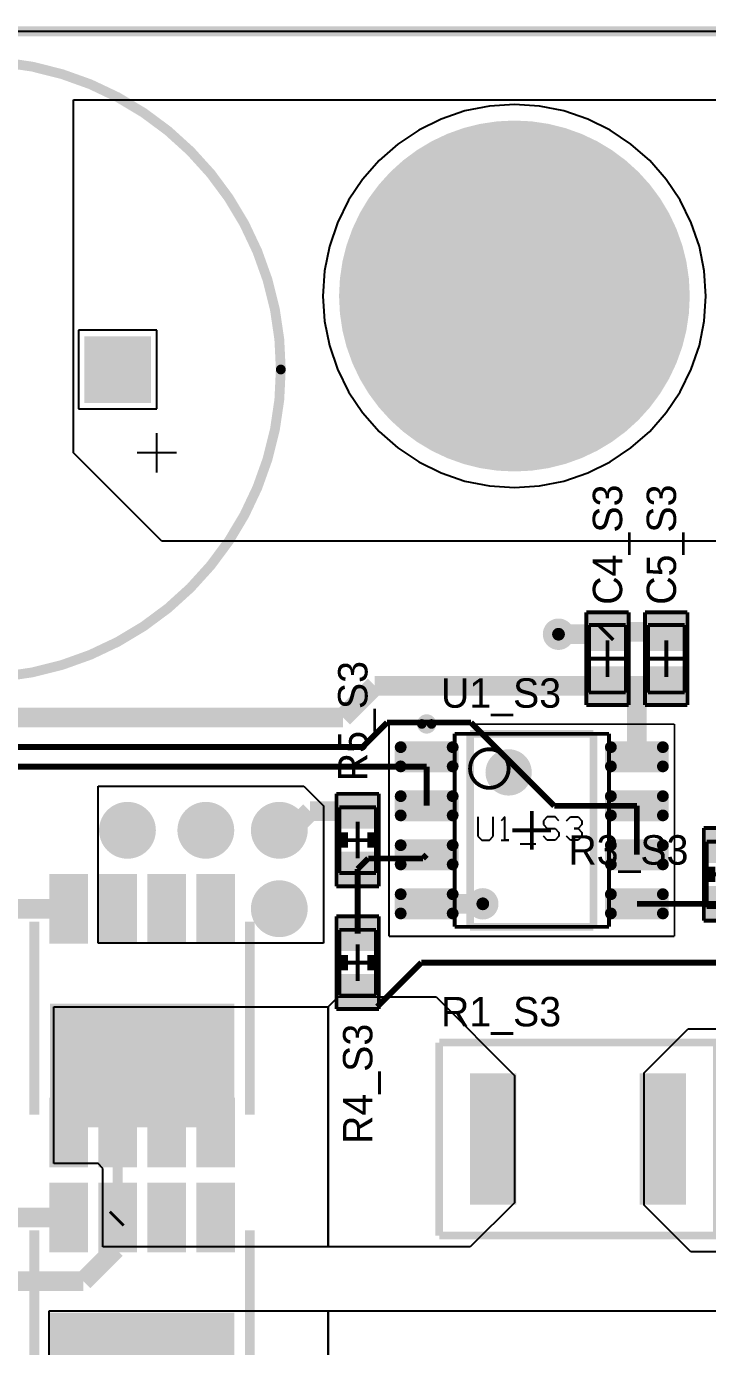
# Model space of a CAD drawing. Header units: millimetres. Extents: x 0.99 to 5.75, y 0.99 to 4.93.
# Drawn here: x 3.882 to 4.577, y 3.583 to 4.93 of the extents above; entities that cross this region are included whole.
import ezdxf

# ---------------------------------------------------------------- set-up
doc = ezdxf.new("R2010")
doc.units = ezdxf.units.MM
doc.header["$MEASUREMENT"] = 0
for name, color, linetype in [('BottomLayer', 5, 'Continuous'), ('BottomSolder', 6, 'Continuous'), ('Mechanical1', 6, 'Continuous'), ('Mechanical13', 56, 'Continuous'), ('Mechanical15', 56, 'Continuous'), ('MultiLayer', 9, 'Continuous'), ('PadHoleLayer', 156, 'Continuous'), ('TopLayer', 1, 'Continuous'), ('TopOverlay', 2, 'Continuous'), ('TopPaste', 8, 'Continuous'), ('TopSolder', 216, 'Continuous'), ('ViaHoleLayer', 16, 'Continuous')]:
    doc.layers.add(name, color=color, linetype=linetype)

# ---------------------------------------------------------------- blocks, each defined once
blk = doc.blocks.new('UCS2D151MHD1TN_2')
at = {"layer": 'BottomLayer', "const_width": 0.03}
blk.add_lwpolyline([(0.13, 0.17, 1), (0.16, 0.17, 1)], format="xyb", close=True, dxfattribs=at)
at = {"layer": 'BottomLayer'}
blk.add_solid([(-0.18, 0.14), (-0.12, 0.14), (-0.18, 0.2), (-0.12, 0.2)], dxfattribs=at)
at = {"layer": 'BottomSolder', "const_width": 0.034}
blk.add_lwpolyline([(0.128, 0.17, 1), (0.162, 0.17, 1)], format="xyb", close=True, dxfattribs=at)
at = {"layer": 'BottomSolder'}
blk.add_solid([(-0.184, 0.136), (-0.116, 0.136), (-0.184, 0.204), (-0.116, 0.204)], dxfattribs=at)
at = {"layer": 'MultiLayer', "const_width": 0.03}
blk.add_lwpolyline([(0.13, 0.17, 1), (0.16, 0.17, 1)], format="xyb", close=True, dxfattribs=at)
at = {"layer": 'MultiLayer'}
blk.add_solid([(-0.18, 0.14), (-0.12, 0.14), (-0.18, 0.2), (-0.12, 0.2)], dxfattribs=at)
at = {"layer": 'PadHoleLayer', "const_width": 0.0175}
for points in [[(-0.15875, 0.17, 1), (-0.14125, 0.17, 1)], [(0.13625, 0.17, 1), (0.15375, 0.17, 1)]]:
    blk.add_lwpolyline(points, format="xyb", close=True, dxfattribs=at)
at = {"layer": 'TopLayer', "const_width": 0.03}
blk.add_lwpolyline([(0.13, 0.17, 1), (0.16, 0.17, 1)], format="xyb", close=True, dxfattribs=at)
at = {"layer": 'TopLayer'}
blk.add_solid([(-0.18, 0.14), (-0.12, 0.14), (-0.18, 0.2), (-0.12, 0.2)], dxfattribs=at)
at = {"layer": 'TopOverlay'}
for p, q in [((-0.1900065, 0.2749838), (-0.1900065, 0.2349968)), ((-0.21, 0.2549903), (-0.1700129, 0.2549903))]:
    blk.add_line(p, q, dxfattribs=at)
for points, const_width in [([(0.3133855, 0.17, 1), (-0.3165355, 0.17, 1)], 0.01), ([(-0.3190355, 0.17, 1), (-0.3140355, 0.17, 1)], 0.005), ([(0.3108855, 0.17, 1), (0.3158855, 0.17, 1)], 0.005)]:
    blk.add_lwpolyline(points, format="xyb", close=True, dxfattribs=dict(at, const_width=const_width))
at = {"layer": 'TopSolder', "const_width": 0.034}
blk.add_lwpolyline([(0.128, 0.17, 1), (0.162, 0.17, 1)], format="xyb", close=True, dxfattribs=at)
at = {"layer": 'TopSolder'}
blk.add_solid([(-0.184, 0.136), (-0.116, 0.136), (-0.184, 0.204), (-0.116, 0.204)], dxfattribs=at)
blk = doc.blocks.new('TPH2900ENH_30')
at = {"layer": 'TopLayer'}
for points in [[(-0.031496, -0.015748), (0.031496, -0.015748), (-0.031496, 0.015748), (0.031496, 0.015748)], [(0.1009449, -0.165), (0.2190551, -0.165), (0.1009449, 0.015), (0.2190551, 0.015)], [(0.1968505, -0.015748), (0.2598425, -0.015748), (0.1968505, 0.015748), (0.2598425, 0.015748)], [(-0.031496, -0.065748), (0.031496, -0.065748), (-0.031496, -0.034252), (0.031496, -0.034252)], [(0.1968505, -0.065748), (0.2598425, -0.065748), (0.1968505, -0.034252), (0.2598425, -0.034252)], [(-0.031496, -0.115748), (0.031496, -0.115748), (-0.031496, -0.084252), (0.031496, -0.084252)], [(0.1968505, -0.115748), (0.2598425, -0.115748), (0.1968505, -0.084252), (0.2598425, -0.084252)], [(-0.031496, -0.165748), (0.031496, -0.165748), (-0.031496, -0.134252), (0.031496, -0.134252)], [(0.1968505, -0.165748), (0.2598425, -0.165748), (0.1968505, -0.134252), (0.2598425, -0.134252)]]:
    blk.add_solid(points, dxfattribs=at)
at = {"layer": 'TopOverlay', "const_width": 0.01}
for points in [[(0.21, 0.035), (0.0131496, 0.035)], [(0.21, -0.185), (0.0131496, -0.185)]]:
    blk.add_lwpolyline(points, dxfattribs=at)
at = {"layer": 'TopPaste'}
for points in [[(-0.031496, -0.015748), (0.031496, -0.015748), (-0.031496, 0.015748), (0.031496, 0.015748)], [(0.1009449, -0.165), (0.2190551, -0.165), (0.1009449, 0.015), (0.2190551, 0.015)], [(0.1968505, -0.015748), (0.2598425, -0.015748), (0.1968505, 0.015748), (0.2598425, 0.015748)], [(-0.031496, -0.065748), (0.031496, -0.065748), (-0.031496, -0.034252), (0.031496, -0.034252)], [(0.1968505, -0.065748), (0.2598425, -0.065748), (0.1968505, -0.034252), (0.2598425, -0.034252)], [(-0.031496, -0.115748), (0.031496, -0.115748), (-0.031496, -0.084252), (0.031496, -0.084252)], [(0.1968505, -0.115748), (0.2598425, -0.115748), (0.1968505, -0.084252), (0.2598425, -0.084252)], [(-0.031496, -0.165748), (0.031496, -0.165748), (-0.031496, -0.134252), (0.031496, -0.134252)], [(0.1968505, -0.165748), (0.2598425, -0.165748), (0.1968505, -0.134252), (0.2598425, -0.134252)]]:
    blk.add_solid(points, dxfattribs=at)
at = {"layer": 'TopSolder'}
for points in [[(-0.035496, -0.019748), (0.035496, -0.019748), (-0.035496, 0.019748), (0.035496, 0.019748)], [(0.0969449, -0.169), (0.2230551, -0.169), (0.0969449, 0.019), (0.2230551, 0.019)], [(0.1928505, -0.019748), (0.2638425, -0.019748), (0.1928505, 0.019748), (0.2638425, 0.019748)], [(-0.035496, -0.069748), (0.035496, -0.069748), (-0.035496, -0.030252), (0.035496, -0.030252)], [(0.1928505, -0.069748), (0.2638425, -0.069748), (0.1928505, -0.030252), (0.2638425, -0.030252)], [(-0.035496, -0.119748), (0.035496, -0.119748), (-0.035496, -0.080252), (0.035496, -0.080252)], [(0.1928505, -0.119748), (0.2638425, -0.119748), (0.1928505, -0.080252), (0.2638425, -0.080252)], [(-0.035496, -0.169748), (0.035496, -0.169748), (-0.035496, -0.130252), (0.035496, -0.130252)], [(0.1928505, -0.169748), (0.2638425, -0.169748), (0.1928505, -0.130252), (0.2638425, -0.130252)]]:
    blk.add_solid(points, dxfattribs=at)
blk = doc.blocks.new('TPH2900ENH_31')
at = {"layer": 'TopLayer'}
for points in [[(-0.031496, -0.015748), (0.031496, -0.015748), (-0.031496, 0.015748), (0.031496, 0.015748)], [(0.1009449, -0.165), (0.2190551, -0.165), (0.1009449, 0.015), (0.2190551, 0.015)], [(0.1968505, -0.015748), (0.2598425, -0.015748), (0.1968505, 0.015748), (0.2598425, 0.015748)], [(-0.031496, -0.065748), (0.031496, -0.065748), (-0.031496, -0.034252), (0.031496, -0.034252)], [(0.1968505, -0.065748), (0.2598425, -0.065748), (0.1968505, -0.034252), (0.2598425, -0.034252)], [(-0.031496, -0.115748), (0.031496, -0.115748), (-0.031496, -0.084252), (0.031496, -0.084252)], [(0.1968505, -0.115748), (0.2598425, -0.115748), (0.1968505, -0.084252), (0.2598425, -0.084252)], [(-0.031496, -0.165748), (0.031496, -0.165748), (-0.031496, -0.134252), (0.031496, -0.134252)], [(0.1968505, -0.165748), (0.2598425, -0.165748), (0.1968505, -0.134252), (0.2598425, -0.134252)]]:
    blk.add_solid(points, dxfattribs=at)
at = {"layer": 'TopOverlay', "const_width": 0.01}
for points in [[(0.21, 0.035), (0.0131496, 0.035)], [(0.21, -0.185), (0.0131496, -0.185)]]:
    blk.add_lwpolyline(points, dxfattribs=at)
at = {"layer": 'TopPaste'}
for points in [[(-0.031496, -0.015748), (0.031496, -0.015748), (-0.031496, 0.015748), (0.031496, 0.015748)], [(0.1009449, -0.165), (0.2190551, -0.165), (0.1009449, 0.015), (0.2190551, 0.015)], [(0.1968505, -0.015748), (0.2598425, -0.015748), (0.1968505, 0.015748), (0.2598425, 0.015748)], [(-0.031496, -0.065748), (0.031496, -0.065748), (-0.031496, -0.034252), (0.031496, -0.034252)], [(0.1968505, -0.065748), (0.2598425, -0.065748), (0.1968505, -0.034252), (0.2598425, -0.034252)], [(-0.031496, -0.115748), (0.031496, -0.115748), (-0.031496, -0.084252), (0.031496, -0.084252)], [(0.1968505, -0.115748), (0.2598425, -0.115748), (0.1968505, -0.084252), (0.2598425, -0.084252)], [(-0.031496, -0.165748), (0.031496, -0.165748), (-0.031496, -0.134252), (0.031496, -0.134252)], [(0.1968505, -0.165748), (0.2598425, -0.165748), (0.1968505, -0.134252), (0.2598425, -0.134252)]]:
    blk.add_solid(points, dxfattribs=at)
at = {"layer": 'TopSolder'}
for points in [[(-0.035496, -0.019748), (0.035496, -0.019748), (-0.035496, 0.019748), (0.035496, 0.019748)], [(0.0969449, -0.169), (0.2230551, -0.169), (0.0969449, 0.019), (0.2230551, 0.019)], [(0.1928505, -0.019748), (0.2638425, -0.019748), (0.1928505, 0.019748), (0.2638425, 0.019748)], [(-0.035496, -0.069748), (0.035496, -0.069748), (-0.035496, -0.030252), (0.035496, -0.030252)], [(0.1928505, -0.069748), (0.2638425, -0.069748), (0.1928505, -0.030252), (0.2638425, -0.030252)], [(-0.035496, -0.119748), (0.035496, -0.119748), (-0.035496, -0.080252), (0.035496, -0.080252)], [(0.1928505, -0.119748), (0.2638425, -0.119748), (0.1928505, -0.080252), (0.2638425, -0.080252)], [(-0.035496, -0.169748), (0.035496, -0.169748), (-0.035496, -0.130252), (0.035496, -0.130252)], [(0.1928505, -0.169748), (0.2638425, -0.169748), (0.1928505, -0.130252), (0.2638425, -0.130252)]]:
    blk.add_solid(points, dxfattribs=at)
blk = doc.blocks.new('D0008A_N_38')
at = {"layer": 'Mechanical1'}
for p, q in [((-0.055, 0.0136144), (-0.055, -0.0060643)), ((-0.0392571, -0.0060643), (-0.0392571, 0.0136144)), ((-0.0274499, 0.0136144), (-0.0313856, 0.0096786)), ((-0.0274499, -0.01), (-0.0274499, 0.0136144)), ((0.0158431, 0.0136144), (0.0119074, 0.0096786)), ((0.0237146, 0.0136144), (0.0158431, 0.0136144)), ((0.0276503, 0.0096786), (0.0237146, 0.0136144)), ((0.0355218, 0.0096786), (0.0394575, 0.0136144)), ((0.0394575, 0.0136144), (0.047329, 0.0136144)), ((0.047329, 0.0136144), (0.0512647, 0.0096786)), ((0.0119074, 0.0096786), (0.0119074, 0.0057429)), ((0.0119074, 0.0057429), (0.0158431, 0.0018072)), ((0.0158431, 0.0018072), (0.0237146, 0.0018072)), ((0.0237146, 0.0018072), (0.0276503, -0.0021285)), ((0.047329, 0.0018072), (0.0433933, 0.0018072)), ((0.0433933, 0.0018072), (0.047329, 0.0018072)), ((0.0512647, 0.0057429), (0.047329, 0.0018072)), ((0.047329, 0.0018072), (0.0512647, -0.0021285)), ((0.0512647, 0.0096786), (0.0512647, 0.0057429)), ((-0.055, -0.0060643), (-0.0510643, -0.01)), ((-0.0510643, -0.01), (-0.0431928, -0.01)), ((-0.0431928, -0.01), (-0.0392571, -0.0060643)), ((-0.0313856, -0.01), (-0.0235141, -0.01)), ((-0.0235141, -0.01), (-0.0274499, -0.01)), ((0.0158431, -0.01), (0.0119074, -0.0060643)), ((0.0237146, -0.01), (0.0158431, -0.01)), ((0.0276503, -0.0060643), (0.0237146, -0.01)), ((0.0276503, -0.0021285), (0.0276503, -0.0060643)), ((0.0394575, -0.01), (0.0355218, -0.0060643)), ((0.047329, -0.01), (0.0394575, -0.01)), ((0.0512647, -0.0060643), (0.047329, -0.01)), ((0.0512647, -0.0021285), (0.0512647, -0.0060643)), ((-0.011707, -0.0139357), (0.0040359, -0.0139357))]:
    blk.add_line(p, q, dxfattribs=at)
at = {"layer": 'Mechanical13', "const_width": 0.003937}
for points in [[(-0.0787402, -0.0984252), (-0.0787402, 0.0984252)], [(-0.0787402, 0.0984252), (0.0787401, 0.0984252)], [(0.0787401, -0.0984252), (0.0787401, 0.0984252)], [(-0.0787402, -0.0984252), (0.0787401, -0.0984252)]]:
    blk.add_lwpolyline(points, dxfattribs=at)
at = {"layer": 'Mechanical13'}
for points, const_width in [([(-0.0236221, 0.0629921, 1), (-0.0629921, 0.0629921, 1)], 0.003937), ([(-0.0639763, 0.0629921, 1), (-0.0620079, 0.0629921, 1)], 0.0019685), ([(-0.0246063, 0.0629921, 1), (-0.0226379, 0.0629921, 1)], 0.0019685)]:
    blk.add_lwpolyline(points, format="xyb", close=True, dxfattribs=dict(at, const_width=const_width))
at = {"layer": 'Mechanical15'}
for points, const_width in [([(-0.1456693, -0.1082677), (-0.1456693, 0.1082677)], 0.0019685), ([(-0.1456693, 0.1082677), (0.1456693, 0.1082677)], 0.0019685), ([(0.1456693, -0.1082677), (0.1456693, 0.1082677)], 0.0019685), ([(0, -0.019685), (0, 0.019685)], 0.003937), ([(-0.0196851, 0), (0.019685, 0)], 0.003937), ([(-0.1456693, -0.1082677), (0.1456693, -0.1082677)], 0.0019685)]:
    blk.add_lwpolyline(points, dxfattribs=dict(at, const_width=const_width))
at = {"layer": 'TopLayer', "const_width": 0.0020079}
for points in [[(-0.1348228, 0.0848031, 1), (-0.132815, 0.0848031, 1)], [(-0.081752, 0.0848031, 1), (-0.0797442, 0.0848031, 1)], [(0.0797441, 0.0848031, 1), (0.0817519, 0.0848031, 1)], [(0.1328149, 0.0848031, 1), (0.1348227, 0.0848031, 1)], [(-0.1348228, 0.0651969, 1), (-0.132815, 0.0651969, 1)], [(-0.081752, 0.0651969, 1), (-0.0797442, 0.0651969, 1)], [(0.0797441, 0.0651969, 1), (0.0817519, 0.0651969, 1)], [(0.1328149, 0.0651969, 1), (0.1348227, 0.0651969, 1)], [(-0.1348228, 0.0348031, 1), (-0.132815, 0.0348031, 1)], [(-0.081752, 0.0348031, 1), (-0.0797442, 0.0348031, 1)], [(0.0797441, 0.0348031, 1), (0.0817519, 0.0348031, 1)], [(0.1328149, 0.0348031, 1), (0.1348227, 0.0348031, 1)], [(-0.1348228, 0.0151969, 1), (-0.132815, 0.0151969, 1)], [(-0.081752, 0.0151969, 1), (-0.0797442, 0.0151969, 1)], [(0.0797441, 0.0151969, 1), (0.0817519, 0.0151969, 1)], [(0.1328149, 0.0151969, 1), (0.1348227, 0.0151969, 1)], [(-0.1348228, -0.0151969, 1), (-0.132815, -0.0151969, 1)], [(-0.081752, -0.0151969, 1), (-0.0797442, -0.0151969, 1)], [(0.0797441, -0.0151969, 1), (0.0817519, -0.0151969, 1)], [(0.1328149, -0.0151969, 1), (0.1348227, -0.0151969, 1)], [(-0.1348228, -0.0348031, 1), (-0.132815, -0.0348031, 1)], [(-0.081752, -0.0348031, 1), (-0.0797442, -0.0348031, 1)], [(0.0797441, -0.0348031, 1), (0.0817519, -0.0348031, 1)], [(0.1328149, -0.0348031, 1), (0.1348227, -0.0348031, 1)], [(-0.1348228, -0.0651969, 1), (-0.132815, -0.0651969, 1)], [(-0.081752, -0.0651969, 1), (-0.0797442, -0.0651969, 1)], [(0.0797441, -0.0651969, 1), (0.0817519, -0.0651969, 1)], [(0.1328149, -0.0651969, 1), (0.1348227, -0.0651969, 1)], [(-0.1348228, -0.0848031, 1), (-0.132815, -0.0848031, 1)], [(-0.081752, -0.0848031, 1), (-0.0797442, -0.0848031, 1)], [(0.0797441, -0.0848031, 1), (0.0817519, -0.0848031, 1)], [(0.1328149, -0.0848031, 1), (0.1348227, -0.0848031, 1)]]:
    blk.add_lwpolyline(points, format="xyb", close=True, dxfattribs=at)
at = {"layer": 'TopLayer'}
for points in [[(-0.0787402, 0.0651969), (-0.0787402, 0.0848031), (-0.1358268, 0.0651969), (-0.1358268, 0.0848031)], [(-0.0807481, 0.063189), (-0.0807481, 0.086811), (-0.1338189, 0.063189), (-0.1338189, 0.086811)], [(0.1358267, 0.0651969), (0.1358267, 0.0848031), (0.0787401, 0.0651969), (0.0787401, 0.0848031)], [(0.1338188, 0.063189), (0.1338188, 0.086811), (0.080748, 0.063189), (0.080748, 0.086811)], [(-0.0787402, 0.0151969), (-0.0787402, 0.0348031), (-0.1358268, 0.0151969), (-0.1358268, 0.0348031)], [(-0.0807481, 0.013189), (-0.0807481, 0.036811), (-0.1338189, 0.013189), (-0.1338189, 0.036811)], [(0.1358267, 0.0151969), (0.1358267, 0.0348031), (0.0787401, 0.0151969), (0.0787401, 0.0348031)], [(0.1338188, 0.013189), (0.1338188, 0.036811), (0.080748, 0.013189), (0.080748, 0.036811)], [(-0.0807481, -0.036811), (-0.0807481, -0.013189), (-0.1338189, -0.036811), (-0.1338189, -0.013189)], [(0.1338188, -0.036811), (0.1338188, -0.013189), (0.080748, -0.036811), (0.080748, -0.013189)], [(-0.0787402, -0.0348031), (-0.0787402, -0.0151969), (-0.1358268, -0.0348031), (-0.1358268, -0.0151969)], [(0.1358267, -0.0348031), (0.1358267, -0.0151969), (0.0787401, -0.0348031), (0.0787401, -0.0151969)], [(-0.0787402, -0.0848031), (-0.0787402, -0.0651969), (-0.1358268, -0.0848031), (-0.1358268, -0.0651969)], [(-0.0807481, -0.086811), (-0.0807481, -0.063189), (-0.1338189, -0.086811), (-0.1338189, -0.063189)], [(0.1358267, -0.0848031), (0.1358267, -0.0651969), (0.0787401, -0.0848031), (0.0787401, -0.0651969)], [(0.1338188, -0.086811), (0.1338188, -0.063189), (0.080748, -0.086811), (0.080748, -0.063189)]]:
    blk.add_solid(points, dxfattribs=at)
at = {"layer": 'TopOverlay'}
for points, const_width in [([(-0.1023622, 0.1084646, 1), (-0.1122048, 0.1084646, 1)], 0.0098425), ([(-0.1146654, 0.1084646, 1), (-0.1097442, 0.1084646, 1)], 0.0049212), ([(-0.1048228, 0.1084646, 1), (-0.0999016, 0.1084646, 1)], 0.0049212), ([(-0.0118111, 0.0590551, 1), (-0.0354331, 0.0590551, 1)], 0.023622), ([(-0.0413386, 0.0590551, 1), (-0.0295276, 0.0590551, 1)], 0.011811), ([(-0.0177166, 0.0590551, 1), (-0.0059056, 0.0590551, 1)], 0.011811)]:
    blk.add_lwpolyline(points, format="xyb", close=True, dxfattribs=dict(at, const_width=const_width))
at = {"layer": 'TopOverlay', "const_width": 0.007874}
for points in [[(-0.0629922, -0.0984252), (-0.0629922, 0.0984252)], [(-0.0629922, 0.0984252), (0.0629921, 0.0984252)], [(0.0629921, -0.0984252), (0.0629921, 0.0984252)], [(-0.0629922, -0.0984252), (0.0629921, -0.0984252)]]:
    blk.add_lwpolyline(points, dxfattribs=at)
at = {"layer": 'TopPaste', "const_width": 0.0020079}
for points in [[(-0.1348228, 0.0848031, 1), (-0.132815, 0.0848031, 1)], [(-0.081752, 0.0848031, 1), (-0.0797442, 0.0848031, 1)], [(0.0797441, 0.0848031, 1), (0.0817519, 0.0848031, 1)], [(0.1328149, 0.0848031, 1), (0.1348227, 0.0848031, 1)], [(-0.1348228, 0.0651969, 1), (-0.132815, 0.0651969, 1)], [(-0.081752, 0.0651969, 1), (-0.0797442, 0.0651969, 1)], [(0.0797441, 0.0651969, 1), (0.0817519, 0.0651969, 1)], [(0.1328149, 0.0651969, 1), (0.1348227, 0.0651969, 1)], [(-0.1348228, 0.0348031, 1), (-0.132815, 0.0348031, 1)], [(-0.081752, 0.0348031, 1), (-0.0797442, 0.0348031, 1)], [(0.0797441, 0.0348031, 1), (0.0817519, 0.0348031, 1)], [(0.1328149, 0.0348031, 1), (0.1348227, 0.0348031, 1)], [(-0.1348228, 0.0151969, 1), (-0.132815, 0.0151969, 1)], [(-0.081752, 0.0151969, 1), (-0.0797442, 0.0151969, 1)], [(0.0797441, 0.0151969, 1), (0.0817519, 0.0151969, 1)], [(0.1328149, 0.0151969, 1), (0.1348227, 0.0151969, 1)], [(-0.1348228, -0.0151969, 1), (-0.132815, -0.0151969, 1)], [(-0.081752, -0.0151969, 1), (-0.0797442, -0.0151969, 1)], [(0.0797441, -0.0151969, 1), (0.0817519, -0.0151969, 1)], [(0.1328149, -0.0151969, 1), (0.1348227, -0.0151969, 1)], [(-0.1348228, -0.0348031, 1), (-0.132815, -0.0348031, 1)], [(-0.081752, -0.0348031, 1), (-0.0797442, -0.0348031, 1)], [(0.0797441, -0.0348031, 1), (0.0817519, -0.0348031, 1)], [(0.1328149, -0.0348031, 1), (0.1348227, -0.0348031, 1)], [(-0.1348228, -0.0651969, 1), (-0.132815, -0.0651969, 1)], [(-0.081752, -0.0651969, 1), (-0.0797442, -0.0651969, 1)], [(0.0797441, -0.0651969, 1), (0.0817519, -0.0651969, 1)], [(0.1328149, -0.0651969, 1), (0.1348227, -0.0651969, 1)], [(-0.1348228, -0.0848031, 1), (-0.132815, -0.0848031, 1)], [(-0.081752, -0.0848031, 1), (-0.0797442, -0.0848031, 1)], [(0.0797441, -0.0848031, 1), (0.0817519, -0.0848031, 1)], [(0.1328149, -0.0848031, 1), (0.1348227, -0.0848031, 1)]]:
    blk.add_lwpolyline(points, format="xyb", close=True, dxfattribs=at)
at = {"layer": 'TopPaste'}
for points in [[(-0.0787402, 0.0651969), (-0.0787402, 0.0848031), (-0.1358268, 0.0651969), (-0.1358268, 0.0848031)], [(-0.0807481, 0.063189), (-0.0807481, 0.086811), (-0.1338189, 0.063189), (-0.1338189, 0.086811)], [(0.1358267, 0.0651969), (0.1358267, 0.0848031), (0.0787401, 0.0651969), (0.0787401, 0.0848031)], [(0.1338188, 0.063189), (0.1338188, 0.086811), (0.080748, 0.063189), (0.080748, 0.086811)], [(-0.0787402, 0.0151969), (-0.0787402, 0.0348031), (-0.1358268, 0.0151969), (-0.1358268, 0.0348031)], [(-0.0807481, 0.013189), (-0.0807481, 0.036811), (-0.1338189, 0.013189), (-0.1338189, 0.036811)], [(0.1358267, 0.0151969), (0.1358267, 0.0348031), (0.0787401, 0.0151969), (0.0787401, 0.0348031)], [(0.1338188, 0.013189), (0.1338188, 0.036811), (0.080748, 0.013189), (0.080748, 0.036811)], [(-0.0807481, -0.036811), (-0.0807481, -0.013189), (-0.1338189, -0.036811), (-0.1338189, -0.013189)], [(0.1338188, -0.036811), (0.1338188, -0.013189), (0.080748, -0.036811), (0.080748, -0.013189)], [(-0.0787402, -0.0348031), (-0.0787402, -0.0151969), (-0.1358268, -0.0348031), (-0.1358268, -0.0151969)], [(0.1358267, -0.0348031), (0.1358267, -0.0151969), (0.0787401, -0.0348031), (0.0787401, -0.0151969)], [(-0.0787402, -0.0848031), (-0.0787402, -0.0651969), (-0.1358268, -0.0848031), (-0.1358268, -0.0651969)], [(-0.0807481, -0.086811), (-0.0807481, -0.063189), (-0.1338189, -0.086811), (-0.1338189, -0.063189)], [(0.1358267, -0.0848031), (0.1358267, -0.0651969), (0.0787401, -0.0848031), (0.0787401, -0.0651969)], [(0.1338188, -0.086811), (0.1338188, -0.063189), (0.080748, -0.086811), (0.080748, -0.063189)]]:
    blk.add_solid(points, dxfattribs=at)
at = {"layer": 'TopSolder', "const_width": 0.0060079}
for points in [[(-0.1368228, 0.0848031, 1), (-0.130815, 0.0848031, 1)], [(-0.083752, 0.0848031, 1), (-0.0777442, 0.0848031, 1)], [(0.0777441, 0.0848031, 1), (0.0837519, 0.0848031, 1)], [(0.1308149, 0.0848031, 1), (0.1368227, 0.0848031, 1)], [(-0.1368228, 0.0651969, 1), (-0.130815, 0.0651969, 1)], [(-0.083752, 0.0651969, 1), (-0.0777442, 0.0651969, 1)], [(0.0777441, 0.0651969, 1), (0.0837519, 0.0651969, 1)], [(0.1308149, 0.0651969, 1), (0.1368227, 0.0651969, 1)], [(-0.1368228, 0.0348031, 1), (-0.130815, 0.0348031, 1)], [(-0.083752, 0.0348031, 1), (-0.0777442, 0.0348031, 1)], [(0.0777441, 0.0348031, 1), (0.0837519, 0.0348031, 1)], [(0.1308149, 0.0348031, 1), (0.1368227, 0.0348031, 1)], [(-0.1368228, 0.0151969, 1), (-0.130815, 0.0151969, 1)], [(-0.083752, 0.0151969, 1), (-0.0777442, 0.0151969, 1)], [(0.0777441, 0.0151969, 1), (0.0837519, 0.0151969, 1)], [(0.1308149, 0.0151969, 1), (0.1368227, 0.0151969, 1)], [(-0.1368228, -0.0151969, 1), (-0.130815, -0.0151969, 1)], [(-0.083752, -0.0151969, 1), (-0.0777442, -0.0151969, 1)], [(0.0777441, -0.0151969, 1), (0.0837519, -0.0151969, 1)], [(0.1308149, -0.0151969, 1), (0.1368227, -0.0151969, 1)], [(-0.1368228, -0.0348031, 1), (-0.130815, -0.0348031, 1)], [(-0.083752, -0.0348031, 1), (-0.0777442, -0.0348031, 1)], [(0.0777441, -0.0348031, 1), (0.0837519, -0.0348031, 1)], [(0.1308149, -0.0348031, 1), (0.1368227, -0.0348031, 1)], [(-0.1368228, -0.0651969, 1), (-0.130815, -0.0651969, 1)], [(-0.083752, -0.0651969, 1), (-0.0777442, -0.0651969, 1)], [(0.0777441, -0.0651969, 1), (0.0837519, -0.0651969, 1)], [(0.1308149, -0.0651969, 1), (0.1368227, -0.0651969, 1)], [(-0.1368228, -0.0848031, 1), (-0.130815, -0.0848031, 1)], [(-0.083752, -0.0848031, 1), (-0.0777442, -0.0848031, 1)], [(0.0777441, -0.0848031, 1), (0.0837519, -0.0848031, 1)], [(0.1308149, -0.0848031, 1), (0.1368227, -0.0848031, 1)]]:
    blk.add_lwpolyline(points, format="xyb", close=True, dxfattribs=at)
at = {"layer": 'TopSolder'}
for points in [[(-0.0747402, 0.0651969), (-0.0747402, 0.0848031), (-0.1398268, 0.0651969), (-0.1398268, 0.0848031)], [(-0.0807481, 0.059189), (-0.0807481, 0.090811), (-0.1338189, 0.059189), (-0.1338189, 0.090811)], [(0.1398267, 0.0651969), (0.1398267, 0.0848031), (0.0747401, 0.0651969), (0.0747401, 0.0848031)], [(0.1338188, 0.059189), (0.1338188, 0.090811), (0.080748, 0.059189), (0.080748, 0.090811)], [(-0.0807481, 0.009189), (-0.0807481, 0.040811), (-0.1338189, 0.009189), (-0.1338189, 0.040811)], [(0.1338188, 0.009189), (0.1338188, 0.040811), (0.080748, 0.009189), (0.080748, 0.040811)], [(-0.0747402, 0.0151969), (-0.0747402, 0.0348031), (-0.1398268, 0.0151969), (-0.1398268, 0.0348031)], [(0.1398267, 0.0151969), (0.1398267, 0.0348031), (0.0747401, 0.0151969), (0.0747401, 0.0348031)], [(-0.0807481, -0.040811), (-0.0807481, -0.009189), (-0.1338189, -0.040811), (-0.1338189, -0.009189)], [(0.1338188, -0.040811), (0.1338188, -0.009189), (0.080748, -0.040811), (0.080748, -0.009189)], [(-0.0747402, -0.0348031), (-0.0747402, -0.0151969), (-0.1398268, -0.0348031), (-0.1398268, -0.0151969)], [(0.1398267, -0.0348031), (0.1398267, -0.0151969), (0.0747401, -0.0348031), (0.0747401, -0.0151969)], [(-0.0747402, -0.0848031), (-0.0747402, -0.0651969), (-0.1398268, -0.0848031), (-0.1398268, -0.0651969)], [(-0.0807481, -0.090811), (-0.0807481, -0.059189), (-0.1338189, -0.090811), (-0.1338189, -0.059189)], [(0.1398267, -0.0848031), (0.1398267, -0.0651969), (0.0747401, -0.0848031), (0.0747401, -0.0651969)], [(0.1338188, -0.090811), (0.1338188, -0.059189), (0.080748, -0.090811), (0.080748, -0.059189)]]:
    blk.add_solid(points, dxfattribs=at)
blk = doc.blocks.new('J1_0603_39')
at = {"layer": 'Mechanical13', "const_width": 0.003937}
for points in [[(0.0334646, 0.0187009), (-0.0334645, 0.0187009)], [(-0.0334645, -0.0187007), (-0.0334645, 0.0187009)], [(0.0334646, -0.0187007), (0.0334646, 0.0187009)], [(0.0334646, -0.0187007), (-0.0334645, -0.0187007)]]:
    blk.add_lwpolyline(points, dxfattribs=at)
at = {"layer": 'Mechanical15', "const_width": 0.003937}
for points in [[(0.0472442, 0.0216536), (-0.047244, 0.0216536)], [(-0.047244, -0.0216535), (-0.047244, 0.0216536)], [(1e-07, -0.0187007), (1e-07, 0.0187009)], [(0.0472442, -0.0216535), (0.0472442, 0.0216536)], [(0.0187008, 1e-07), (-0.0187007, 1e-07)], [(0.0472442, -0.0216535), (-0.047244, -0.0216535)]]:
    blk.add_lwpolyline(points, dxfattribs=at)
at = {"layer": 'TopLayer'}
for points in [[(-0.015748, -0.0177164), (-0.015748, 0.0177166), (-0.043307, -0.0177164), (-0.043307, 0.0177166)], [(0.0433071, -0.0177164), (0.0433071, 0.0177166), (0.0157481, -0.0177164), (0.0157481, 0.0177166)]]:
    blk.add_solid(points, dxfattribs=at)
at = {"layer": 'TopOverlay', "const_width": 0.007874}
for points in [[(0.0078741, 0.0137796), (-0.007874, 0.0137796)], [(0.0078741, -0.0137795), (-0.007874, -0.0137795)]]:
    blk.add_lwpolyline(points, dxfattribs=at)
at = {"layer": 'TopPaste'}
for points in [[(-0.015748, -0.0177164), (-0.015748, 0.0177166), (-0.043307, -0.0177164), (-0.043307, 0.0177166)], [(0.0433071, -0.0177164), (0.0433071, 0.0177166), (0.0157481, -0.0177164), (0.0157481, 0.0177166)]]:
    blk.add_solid(points, dxfattribs=at)
at = {"layer": 'TopSolder'}
for points in [[(-0.011748, -0.0217164), (-0.011748, 0.0217166), (-0.047307, -0.0217164), (-0.047307, 0.0217166)], [(0.0473071, -0.0217164), (0.0473071, 0.0217166), (0.0117481, -0.0217164), (0.0117481, 0.0217166)]]:
    blk.add_solid(points, dxfattribs=at)
blk = doc.blocks.new('J1_0603_40')
at = {"layer": 'Mechanical13', "const_width": 0.003937}
for points in [[(0.0334646, 0.0187009), (-0.0334645, 0.0187009)], [(-0.0334645, -0.0187007), (-0.0334645, 0.0187009)], [(0.0334646, -0.0187007), (0.0334646, 0.0187009)], [(0.0334646, -0.0187007), (-0.0334645, -0.0187007)]]:
    blk.add_lwpolyline(points, dxfattribs=at)
at = {"layer": 'Mechanical15', "const_width": 0.003937}
for points in [[(0.0472442, 0.0216536), (-0.047244, 0.0216536)], [(-0.047244, -0.0216535), (-0.047244, 0.0216536)], [(1e-07, -0.0187007), (1e-07, 0.0187009)], [(0.0472442, -0.0216535), (0.0472442, 0.0216536)], [(0.0187008, 1e-07), (-0.0187007, 1e-07)], [(0.0472442, -0.0216535), (-0.047244, -0.0216535)]]:
    blk.add_lwpolyline(points, dxfattribs=at)
at = {"layer": 'TopLayer'}
for points in [[(-0.015748, -0.0177164), (-0.015748, 0.0177166), (-0.043307, -0.0177164), (-0.043307, 0.0177166)], [(0.0433071, -0.0177164), (0.0433071, 0.0177166), (0.0157481, -0.0177164), (0.0157481, 0.0177166)]]:
    blk.add_solid(points, dxfattribs=at)
at = {"layer": 'TopOverlay', "const_width": 0.007874}
for points in [[(0.0078741, 0.0137796), (-0.007874, 0.0137796)], [(0.0078741, -0.0137795), (-0.007874, -0.0137795)]]:
    blk.add_lwpolyline(points, dxfattribs=at)
at = {"layer": 'TopPaste'}
for points in [[(-0.015748, -0.0177164), (-0.015748, 0.0177166), (-0.043307, -0.0177164), (-0.043307, 0.0177166)], [(0.0433071, -0.0177164), (0.0433071, 0.0177166), (0.0157481, -0.0177164), (0.0157481, 0.0177166)]]:
    blk.add_solid(points, dxfattribs=at)
at = {"layer": 'TopSolder'}
for points in [[(-0.011748, -0.0217164), (-0.011748, 0.0217166), (-0.047307, -0.0217164), (-0.047307, 0.0217166)], [(0.0473071, -0.0217164), (0.0473071, 0.0217166), (0.0117481, -0.0217164), (0.0117481, 0.0217166)]]:
    blk.add_solid(points, dxfattribs=at)
blk = doc.blocks.new('J1_0603_41')
at = {"layer": 'Mechanical13', "const_width": 0.003937}
for points in [[(0.0334646, 0.0187009), (-0.0334645, 0.0187009)], [(-0.0334645, -0.0187007), (-0.0334645, 0.0187009)], [(0.0334646, -0.0187007), (0.0334646, 0.0187009)], [(0.0334646, -0.0187007), (-0.0334645, -0.0187007)]]:
    blk.add_lwpolyline(points, dxfattribs=at)
at = {"layer": 'Mechanical15', "const_width": 0.003937}
for points in [[(0.0472442, 0.0216536), (-0.047244, 0.0216536)], [(-0.047244, -0.0216535), (-0.047244, 0.0216536)], [(1e-07, -0.0187007), (1e-07, 0.0187009)], [(0.0472442, -0.0216535), (0.0472442, 0.0216536)], [(0.0187008, 1e-07), (-0.0187007, 1e-07)], [(0.0472442, -0.0216535), (-0.047244, -0.0216535)]]:
    blk.add_lwpolyline(points, dxfattribs=at)
at = {"layer": 'TopLayer'}
for points in [[(-0.015748, -0.0177164), (-0.015748, 0.0177166), (-0.043307, -0.0177164), (-0.043307, 0.0177166)], [(0.0433071, -0.0177164), (0.0433071, 0.0177166), (0.0157481, -0.0177164), (0.0157481, 0.0177166)]]:
    blk.add_solid(points, dxfattribs=at)
at = {"layer": 'TopOverlay', "const_width": 0.007874}
for points in [[(0.0078741, 0.0137796), (-0.007874, 0.0137796)], [(0.0078741, -0.0137795), (-0.007874, -0.0137795)]]:
    blk.add_lwpolyline(points, dxfattribs=at)
at = {"layer": 'TopPaste'}
for points in [[(-0.015748, -0.0177164), (-0.015748, 0.0177166), (-0.043307, -0.0177164), (-0.043307, 0.0177166)], [(0.0433071, -0.0177164), (0.0433071, 0.0177166), (0.0157481, -0.0177164), (0.0157481, 0.0177166)]]:
    blk.add_solid(points, dxfattribs=at)
at = {"layer": 'TopSolder'}
for points in [[(-0.011748, -0.0217164), (-0.011748, 0.0217166), (-0.047307, -0.0217164), (-0.047307, 0.0217166)], [(0.0473071, -0.0217164), (0.0473071, 0.0217166), (0.0117481, -0.0217164), (0.0117481, 0.0217166)]]:
    blk.add_solid(points, dxfattribs=at)
blk = doc.blocks.new('R___2512_43')
at = {"layer": 'TopLayer'}
for points in [[(-0.1062991, -0.0629921), (-0.0669291, -0.0629921), (-0.1062991, 0.0629921), (-0.0669291, 0.0629921)], [(0.0669292, -0.0629921), (0.1062992, -0.0629921), (0.0669292, 0.0629921), (0.1062992, 0.0629921)]]:
    blk.add_solid(points, dxfattribs=at)
at = {"layer": 'TopOverlay', "const_width": 0.007874}
for points in [[(-0.1417322, 0.0984252), (0.1417323, 0.0984252)], [(-0.1417322, 0), (-0.1417322, 0.0984252)], [(0.1417323, -0.0984252), (0.1417323, 0.0984252)], [(-0.1417322, -0.0984252), (-0.1417322, 0)], [(-0.1417322, -0.0984252), (0.1417323, -0.0984252)]]:
    blk.add_lwpolyline(points, dxfattribs=at)
at = {"layer": 'TopPaste'}
for points in [[(-0.1062991, -0.0629921), (-0.0669291, -0.0629921), (-0.1062991, 0.0629921), (-0.0669291, 0.0629921)], [(0.0669292, -0.0629921), (0.1062992, -0.0629921), (0.0669292, 0.0629921), (0.1062992, 0.0629921)]]:
    blk.add_solid(points, dxfattribs=at)
at = {"layer": 'TopSolder'}
for points in [[(-0.1102991, -0.0669921), (-0.0629291, -0.0669921), (-0.1102991, 0.0669921), (-0.0629291, 0.0669921)], [(0.0629292, -0.0669921), (0.1102992, -0.0669921), (0.0629292, 0.0669921), (0.1102992, 0.0669921)]]:
    blk.add_solid(points, dxfattribs=at)
blk = doc.blocks.new('1608_0603__45')
at = {"layer": 'Mechanical13', "const_width": 0.003937}
for points in [[(-0.0344488, 0.0187009), (0.0344489, 0.0187009)], [(-0.0344488, 0.0187009), (-0.0344488, -0.0187007)], [(0.0344489, 0.0187009), (0.0344489, -0.0187007)], [(-0.0344488, -0.0187007), (0.0344489, -0.0187007)]]:
    blk.add_lwpolyline(points, dxfattribs=at)
at = {"layer": 'Mechanical15', "const_width": 0.003937}
for points in [[(-0.047244, 0.0216536), (0.0472441, 0.0216536)], [(-0.047244, 0.0216536), (-0.047244, -0.0216535)], [(1e-07, 0.0187009), (1e-07, -0.0187007)], [(0.0472441, 0.0216536), (0.0472441, -0.0216535)], [(-0.0187007, 1e-07), (0.0187008, 1e-07)], [(-0.047244, -0.0216535), (0.0472441, -0.0216535)]]:
    blk.add_lwpolyline(points, dxfattribs=at)
at = {"layer": 'TopLayer'}
for points in [[(-0.011811, -0.0177164), (-0.011811, 0.0177166), (-0.043307, -0.0177164), (-0.043307, 0.0177166)], [(0.0433071, -0.0177164), (0.0433071, 0.0177166), (0.0118111, -0.0177164), (0.0118111, 0.0177166)]]:
    blk.add_solid(points, dxfattribs=at)
at = {"layer": 'TopPaste'}
for points in [[(-0.011811, -0.0177164), (-0.011811, 0.0177166), (-0.043307, -0.0177164), (-0.043307, 0.0177166)], [(0.0433071, -0.0177164), (0.0433071, 0.0177166), (0.0118111, -0.0177164), (0.0118111, 0.0177166)]]:
    blk.add_solid(points, dxfattribs=at)
at = {"layer": 'TopSolder'}
for points in [[(-0.007811, -0.0217164), (-0.007811, 0.0217166), (-0.047307, -0.0217164), (-0.047307, 0.0217166)], [(0.0473071, -0.0217164), (0.0473071, 0.0217166), (0.0078111, -0.0217164), (0.0078111, 0.0217166)]]:
    blk.add_solid(points, dxfattribs=at)
blk = doc.blocks.new('1608_0603__46')
at = {"layer": 'Mechanical13', "const_width": 0.003937}
for points in [[(-0.0344488, 0.0187009), (0.0344489, 0.0187009)], [(-0.0344488, 0.0187009), (-0.0344488, -0.0187007)], [(0.0344489, 0.0187009), (0.0344489, -0.0187007)], [(-0.0344488, -0.0187007), (0.0344489, -0.0187007)]]:
    blk.add_lwpolyline(points, dxfattribs=at)
at = {"layer": 'Mechanical15', "const_width": 0.003937}
for points in [[(-0.047244, 0.0216536), (0.0472441, 0.0216536)], [(-0.047244, 0.0216536), (-0.047244, -0.0216535)], [(1e-07, 0.0187009), (1e-07, -0.0187007)], [(0.0472441, 0.0216536), (0.0472441, -0.0216535)], [(-0.0187007, 1e-07), (0.0187008, 1e-07)], [(-0.047244, -0.0216535), (0.0472441, -0.0216535)]]:
    blk.add_lwpolyline(points, dxfattribs=at)
at = {"layer": 'TopLayer'}
for points in [[(-0.011811, -0.0177164), (-0.011811, 0.0177166), (-0.043307, -0.0177164), (-0.043307, 0.0177166)], [(0.0433071, -0.0177164), (0.0433071, 0.0177166), (0.0118111, -0.0177164), (0.0118111, 0.0177166)]]:
    blk.add_solid(points, dxfattribs=at)
at = {"layer": 'TopPaste'}
for points in [[(-0.011811, -0.0177164), (-0.011811, 0.0177166), (-0.043307, -0.0177164), (-0.043307, 0.0177166)], [(0.0433071, -0.0177164), (0.0433071, 0.0177166), (0.0118111, -0.0177164), (0.0118111, 0.0177166)]]:
    blk.add_solid(points, dxfattribs=at)
at = {"layer": 'TopSolder'}
for points in [[(-0.007811, -0.0217164), (-0.007811, 0.0217166), (-0.047307, -0.0217164), (-0.047307, 0.0217166)], [(0.0473071, -0.0217164), (0.0473071, 0.0217166), (0.0078111, -0.0217164), (0.0078111, 0.0217166)]]:
    blk.add_solid(points, dxfattribs=at)

msp = doc.modelspace()

# ---------------------------------------------------------------- linework, layer by layer
at = {"layer": 'BottomLayer'}
for p, q in [((1, 4.925), (5.75, 4.925)), ((4.3544928, 4.8487466), (4.329422, 4.8437597)), ((4.38, 4.8504184), (4.3544928, 4.8487466)), ((4.4055072, 4.8487466), (4.38, 4.8504184)), ((4.430578, 4.8437597), (4.4055072, 4.8487466)), ((4.3052166, 4.8355431), (4.2822908, 4.8242373)), ((4.329422, 4.8437597), (4.3052166, 4.8355431)), ((4.4547834, 4.8355431), (4.430578, 4.8437597)), ((4.4777092, 4.8242373), (4.4547834, 4.8355431)), ((4.2822908, 4.8242373), (4.2610368, 4.8100358)), ((4.4989632, 4.8100358), (4.4777092, 4.8242373)), ((4.2610368, 4.8100358), (4.2418183, 4.7931817)), ((4.5181817, 4.7931817), (4.4989632, 4.8100358)), ((4.2418183, 4.7931817), (4.2249642, 4.7739632)), ((4.5350358, 4.7739632), (4.5181817, 4.7931817)), ((4.2249642, 4.7739632), (4.2107627, 4.7527092)), ((4.5492373, 4.7527092), (4.5350358, 4.7739632)), ((4.2107627, 4.7527092), (4.1994569, 4.7297834)), ((4.5605431, 4.7297834), (4.5492373, 4.7527092)), ((4.1994569, 4.7297834), (4.1912403, 4.705578)), ((4.5687597, 4.705578), (4.5605431, 4.7297834)), ((4.1912403, 4.705578), (4.1862534, 4.6805072)), ((4.5737466, 4.6805072), (4.5687597, 4.705578)), ((4.1862534, 4.6805072), (4.1845816, 4.655)), ((4.5754184, 4.655), (4.5737466, 4.6805072)), ((4.1845816, 4.655), (4.1862534, 4.6294928)), ((4.5737466, 4.6294928), (4.5754184, 4.655)), ((4.015, 4.62), (3.935, 4.62)), ((3.935, 4.62), (3.935, 4.54)), ((4.015, 4.54), (4.015, 4.62)), ((4.1862534, 4.6294928), (4.1912403, 4.604422)), ((4.5687597, 4.604422), (4.5737466, 4.6294928)), ((4.1912403, 4.604422), (4.1994569, 4.5802166)), ((4.5605431, 4.5802166), (4.5687597, 4.604422)), ((4.1994569, 4.5802166), (4.2107627, 4.5572908)), ((4.5492373, 4.5572908), (4.5605431, 4.5802166)), ((4.2107627, 4.5572908), (4.2249642, 4.5360368)), ((4.5350358, 4.5360368), (4.5492373, 4.5572908)), ((3.935, 4.54), (4.015, 4.54)), ((4.2249642, 4.5360368), (4.2418183, 4.5168183)), ((4.5181817, 4.5168183), (4.5350358, 4.5360368)), ((4.2418183, 4.5168183), (4.2610368, 4.4999642)), ((4.4989632, 4.4999642), (4.5181817, 4.5168183)), ((4.2610368, 4.4999642), (4.2822908, 4.4857627)), ((4.4777092, 4.4857627), (4.4989632, 4.4999642)), ((4.2822908, 4.4857627), (4.3052166, 4.4744569)), ((4.4547834, 4.4744569), (4.4777092, 4.4857627)), ((4.3052166, 4.4744569), (4.329422, 4.4662403)), ((4.430578, 4.4662403), (4.4547834, 4.4744569)), ((4.329422, 4.4662403), (4.3544928, 4.4612534)), ((4.3544928, 4.4612534), (4.38, 4.4595816)), ((4.38, 4.4595816), (4.4055072, 4.4612534)), ((4.4055072, 4.4612534), (4.430578, 4.4662403))]:
    msp.add_line(p, q, dxfattribs=at)
for points, const_width in [([(4.2925, 4.655, 1), (4.4675, 4.655, 1)], 0.175), ([(4.419, 4.31, 1), (4.431, 4.31, 1)], 0.012), ([(3.9725, 4.11, 1), (3.9975, 4.11, 1)], 0.025), ([(4.0525, 4.11, 1), (4.0775, 4.11, 1)], 0.025), ([(4.1275, 4.11, 1), (4.1525, 4.11, 1)], 0.025), ([(4.1275, 4.03, 1), (4.1525, 4.03, 1)], 0.025), ([(4.3417166, 4.035, 1), (4.3537166, 4.035, 1)], 0.012)]:
    msp.add_lwpolyline(points, format="xyb", close=True, dxfattribs=dict(at, const_width=const_width))
at = {"layer": 'BottomSolder'}
for points, const_width in [([(4.2905, 4.655, 1), (4.4695, 4.655, 1)], 0.179), ([(4.417, 4.31, 1), (4.433, 4.31, 1)], 0.016), ([(3.9705, 4.11, 1), (3.9995, 4.11, 1)], 0.029), ([(4.0505, 4.11, 1), (4.0795, 4.11, 1)], 0.029), ([(4.1255, 4.11, 1), (4.1545, 4.11, 1)], 0.029), ([(4.1255, 4.03, 1), (4.1545, 4.03, 1)], 0.029), ([(4.3397166, 4.035, 1), (4.3557166, 4.035, 1)], 0.016)]:
    msp.add_lwpolyline(points, format="xyb", close=True, dxfattribs=dict(at, const_width=const_width))
at = {"layer": 'Mechanical13', "const_width": 0.01}
msp.add_lwpolyline([(1, 4.925), (5.75, 4.925)], dxfattribs=at)
at = {"layer": 'MultiLayer'}
for points, const_width in [([(4.2925, 4.655, 1), (4.4675, 4.655, 1)], 0.175), ([(4.419, 4.31, 1), (4.431, 4.31, 1)], 0.012), ([(3.9725, 4.11, 1), (3.9975, 4.11, 1)], 0.025), ([(4.0525, 4.11, 1), (4.0775, 4.11, 1)], 0.025), ([(4.1275, 4.11, 1), (4.1525, 4.11, 1)], 0.025), ([(4.1275, 4.03, 1), (4.1525, 4.03, 1)], 0.025), ([(4.3417166, 4.035, 1), (4.3537166, 4.035, 1)], 0.012)]:
    msp.add_lwpolyline(points, format="xyb", close=True, dxfattribs=dict(at, const_width=const_width))
at = {"layer": 'TopLayer'}
for p, q in [((3.9299996, 4.4949996), (3.9300004, 4.855)), ((3.9300004, 4.855), (5.68, 4.855)), ((4.0200003, 4.4049999), (3.9299996, 4.4949996)), ((4.7400003, 4.4050001), (4.0200003, 4.4049999)), ((3.955, 3.995), (3.955, 4.155)), ((3.955, 4.155), (4.165, 4.155)), ((4.165, 4.155), (4.185, 4.135)), ((4.185, 4.135), (4.185, 3.995)), ((4.185, 3.995), (3.955, 3.995)), ((4.19, 3.93), (4.2, 3.94)), ((4.2, 3.94), (4.3, 3.94)), ((4.3, 3.94), (4.38, 3.86)), ((3.91, 3.77), (3.91, 3.93)), ((3.91, 3.93), (4.19, 3.93)), ((4.19, 3.685), (4.19, 3.93)), ((4.19, 3.93), (4.19, 3.685)), ((4.5125, 3.8625), (4.5575, 3.9075)), ((4.5575, 3.9075), (4.7725, 3.9075)), ((4.38, 3.86), (4.38, 3.73)), ((4.5125, 3.7275), (4.5125, 3.8625)), ((3.955, 3.77), (3.91, 3.77)), ((3.96, 3.765), (3.955, 3.77)), ((3.96, 3.685), (3.96, 3.765)), ((4.38, 3.73), (4.335, 3.685)), ((4.5599996, 3.6799997), (4.5125, 3.7275)), ((4.19, 3.685), (3.96, 3.685)), ((4.335, 3.685), (4.19, 3.685)), ((4.7724999, 3.68), (4.5599996, 3.6799997)), ((3.905, 3.455), (3.905, 3.62)), ((3.905, 3.62), (4.095, 3.62)), ((4.095, 3.62), (4.19, 3.62)), ((4.19, 3.4050001), (4.19, 3.62)), ((4.19, 3.62), (4.7850002, 3.62)), ((4.19, 3.62), (4.19, 3.4050001))]:
    msp.add_line(p, q, dxfattribs=at)
for points, const_width in [([(4.2925, 4.655, 1), (4.4675, 4.655, 1)], 0.175), ([(4.419, 4.31, 1), (4.431, 4.31, 1)], 0.012), ([(3.9725, 4.11, 1), (3.9975, 4.11, 1)], 0.025), ([(4.0525, 4.11, 1), (4.0775, 4.11, 1)], 0.025), ([(4.1275, 4.11, 1), (4.1525, 4.11, 1)], 0.025), ([(4.1275, 4.03, 1), (4.1525, 4.03, 1)], 0.025), ([(4.3417166, 4.035, 1), (4.3537166, 4.035, 1)], 0.012)]:
    msp.add_lwpolyline(points, format="xyb", close=True, dxfattribs=dict(at, const_width=const_width))
for points, const_width in [([(4.425, 4.31), (4.4724408, 4.31)], 0.02), ([(4.4724408, 4.31), (4.4749999, 4.3125591)], 0.02), ([(4.4749999, 4.3125591), (4.5349999, 4.3125591)], 0.02), ([(4.205, 4.225), (4.2374409, 4.2574409)], 0.02), ([(4.2374409, 4.2574409), (4.4718108, 4.2574409)], 0.02), ([(4.4749999, 4.257441), (4.5049999, 4.257441)], 0.02), ([(4.5049999, 4.257441), (4.5349999, 4.257441)], 0.02), ([(4.5049999, 4.1850001), (4.5049999, 4.257441)], 0.02), ([(3.265, 4.225), (4.205, 4.225)], 0.02), ([(4.225, 4.195), (4.25, 4.22)], 0.006), ([(4.25, 4.22), (4.3356233, 4.22)], 0.006), ([(4.3356233, 4.22), (4.4206233, 4.135)], 0.006), ([(3.3, 4.195), (4.225, 4.195)], 0.006), ([(4.5049999, 4.1850001), (4.505, 4.185)], 0.02), ([(3.325, 4.175), (4.2904331, 4.175)], 0.006), ([(4.2904331, 4.135), (4.2904331, 4.175)], 0.006), ([(4.1519063, 4.11), (4.1714338, 4.1295275)], 0.02), ([(4.1714338, 4.1295275), (4.2200001, 4.1295275)], 0.02), ([(4.22, 4.1295276), (4.2200001, 4.1295275)], 0.02), ([(4.4206233, 4.135), (4.505, 4.135)], 0.006), ([(4.505, 4.085), (4.505, 4.135)], 0.006), ([(4.14, 4.11), (4.1519063, 4.11)], 0.02), ([(4.2200001, 4.0704724), (4.2307797, 4.081252)], 0.006), ([(4.2307797, 4.081252), (4.2866851, 4.081252)], 0.006), ([(4.2866851, 4.081252), (4.2904331, 4.085)], 0.006), ([(4.2200001, 4.0045275), (4.2200001, 4.0704724)], 0.006), ([(3.8545276, 4.0300001), (3.9249999, 4.0300001)], 0.02), ([(4.2904331, 4.035), (4.3477166, 4.035)], 0.02), ([(3.9249999, 4.0300001), (3.925, 4.03)], 0.006), ([(4.505, 4.035), (4.61, 4.035)], 0.006), ([(4.24, 3.93), (4.2849999, 3.9749999)], 0.006), ([(4.2849999, 3.9749999), (4.6304724, 3.9749999)], 0.006), ([(3.975, 3.715), (3.975, 3.8016535)], 0.01), ([(3.8545276, 3.7150001), (3.9249999, 3.7150001)], 0.02), ([(3.9249999, 3.7150001), (3.925, 3.715)], 0.006), ([(3.973, 3.713), (3.975, 3.715)], 0.02), ([(3.973, 3.683), (3.973, 3.713)], 0.02), ([(3.94, 3.65), (3.973, 3.683)], 0.02), ([(3.7318504, 3.65), (3.94, 3.65)], 0.02)]:
    msp.add_lwpolyline(points, dxfattribs=dict(at, const_width=const_width))
at = {"layer": 'TopSolder'}
for points, const_width in [([(4.2905, 4.655, 1), (4.4695, 4.655, 1)], 0.179), ([(4.417, 4.31, 1), (4.433, 4.31, 1)], 0.016), ([(3.9705, 4.11, 1), (3.9995, 4.11, 1)], 0.029), ([(4.0505, 4.11, 1), (4.0795, 4.11, 1)], 0.029), ([(4.1255, 4.11, 1), (4.1545, 4.11, 1)], 0.029), ([(4.1255, 4.03, 1), (4.1545, 4.03, 1)], 0.029), ([(4.3397166, 4.035, 1), (4.3557166, 4.035, 1)], 0.016)]:
    msp.add_lwpolyline(points, format="xyb", close=True, dxfattribs=dict(at, const_width=const_width))
at = {"layer": 'ViaHoleLayer'}
for points, const_width in [([(4.335, 4.655, 1), (4.425, 4.655, 1)], 0.09), ([(4.42175, 4.31, 1), (4.42825, 4.31, 1)], 0.0065), ([(3.978, 4.11, 1), (3.992, 4.11, 1)], 0.014), ([(4.058, 4.11, 1), (4.072, 4.11, 1)], 0.014), ([(4.133, 4.11, 1), (4.147, 4.11, 1)], 0.014), ([(4.133, 4.03, 1), (4.147, 4.03, 1)], 0.014), ([(4.3444666, 4.035, 1), (4.3509666, 4.035, 1)], 0.0065)]:
    msp.add_lwpolyline(points, format="xyb", close=True, dxfattribs=dict(at, const_width=const_width))

# ---------------------------------------------------------------- block references
for name, p, rotation in [('UCS2D151MHD1TN_2', (3.825, 4.75), 180), ('1608_0603__46', (4.475, 4.285), 90), ('1608_0603__45', (4.535, 4.285), 90), ('D0008A_N_38', (4.3977166, 4.11), 360), ('J1_0603_39', (4.22, 4.1), 270), ('J1_0603_41', (4.595, 4.065), 270), ('TPH2900ENH_30', (4.075, 4.03), 270), ('J1_0603_40', (4.22, 3.975), 270), ('R___2512_43', (4.445, 3.795), 360), ('TPH2900ENH_31', (4.075, 3.715), 270)]:
    msp.add_blockref(name, p, dxfattribs=dict(rotation=rotation))

# ---------------------------------------------------------------- texts
at = {"layer": 'TopOverlay'}
for s, p in [('C4_S3', (4.49, 4.34)), ('C5_S3', (4.545, 4.34)), ('R5_S3', (4.23, 4.16)), ('R4_S3', (4.235, 3.79))]:
    msp.add_text(s, height=0.03, rotation=90, dxfattribs=at).set_placement(p)
for s, p in [('U1_S3', (4.305, 4.235)), ('R3_S3', (4.435, 4.075)), ('R1_S3', (4.305, 3.91))]:
    msp.add_text(s, height=0.03, dxfattribs=at).set_placement(p)

doc.saveas('drawing.dxf')
